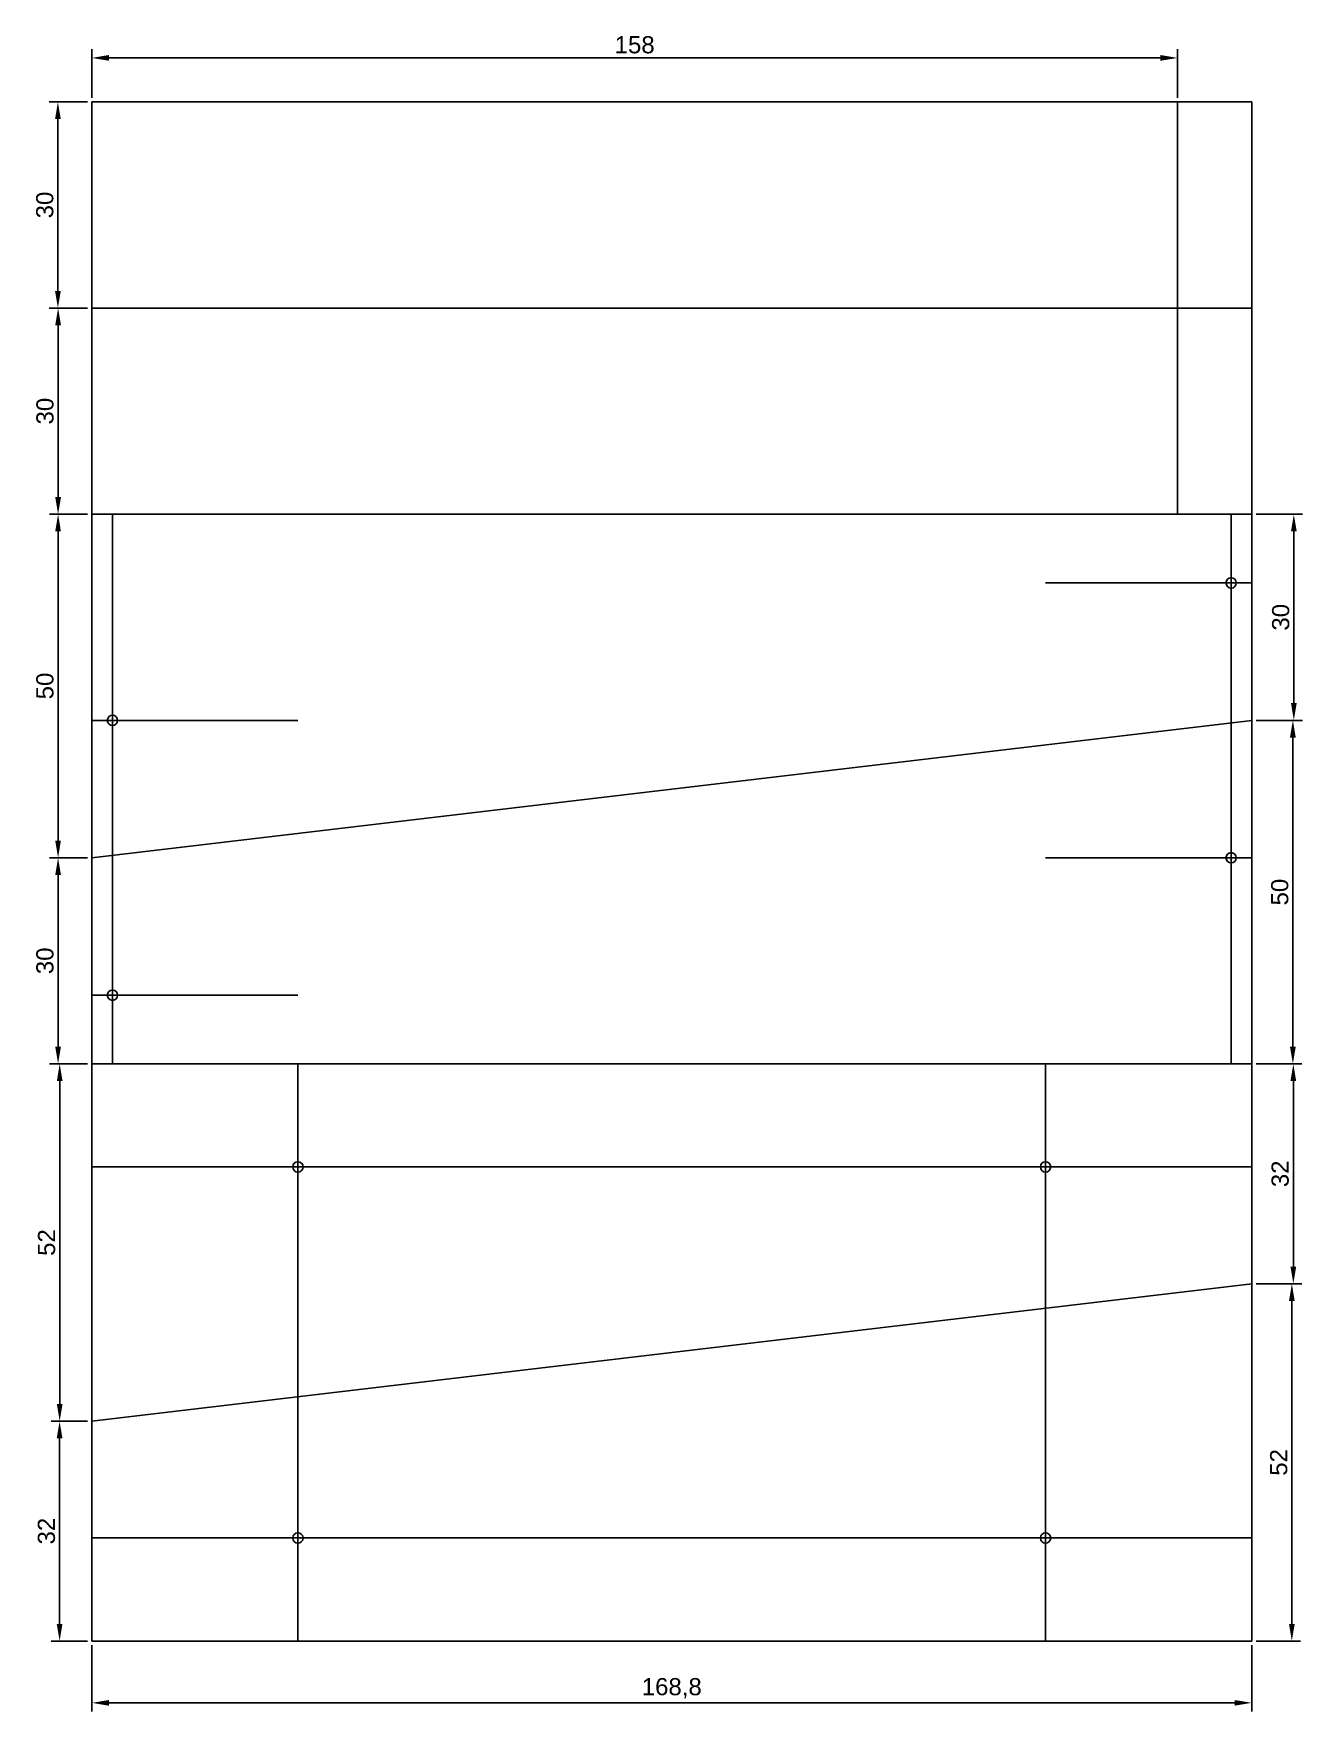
# Model space of a CAD drawing. Header units: millimetres. Extents: x -8 to 176, y -94 to 150.
import ezdxf

# ---------------------------------------------------------------- set-up
doc = ezdxf.new("R2010")
doc.units = ezdxf.units.MM
doc.layers.add('Anno', color=7, linetype='Continuous')
doc.styles.get("Standard").update_dxf_attribs({"font": 'arial.ttf'})
doc.dimstyles.new('ISO-25', dxfattribs={"dimtxt": 2.5, "dimasz": 2.5, "dimexe": 1.25, "dimexo": 0.625, "dimtad": 1, "dimtxsty": 'Standard', "dimcen": 2.5, "dimadec": 0, "dimazin": 0, "dimtfac": 1, "dimtmove": 0, "dimatfit": 3, "dimfxl": 1, "dimarcsym": 0})

# ---------------------------------------------------------------- blocks, each defined once
blk = doc.blocks.new('*D2')
at = {"color": 0, "lineweight": -2, "transparency": 16777216}
for p, q in [((0, 140.62), (0, 147.66)), ((158, 140.62), (158, 147.66)), ((2.5, 146.41), (155.5, 146.41))]:
    blk.add_line(p, q, dxfattribs=at)
at = {"color": 0, "transparency": 16777216}
for points in [[(2.5, 146.83), (2.5, 145.99), (0, 146.41)], [(155.5, 146.83), (155.5, 145.99), (158, 146.41)]]:
    blk.add_solid(points, dxfattribs=at)
at = {"layer": 'Defpoints', "color": 0, "transparency": 16777216}
for p in [(158, 146.41), (0, 140), (158, 140)]:
    blk.add_point(p, dxfattribs=at)
at = {"color": 0, "transparency": 16777216, "insert": (79, 148.31), "char_height": 2.5, "attachment_point": 5}
blk.add_mtext('158', dxfattribs=at)
blk = doc.blocks.new('*D3')
at = {"color": 0, "lineweight": -2, "transparency": 16777216}
for p, q in [((-0.63, 140), (-6.19, 140)), ((-4.94, 137.5), (-4.94, 112.5)), ((-0.63, 110), (-6.19, 110))]:
    blk.add_line(p, q, dxfattribs=at)
at = {"color": 0, "transparency": 16777216}
for points in [[(-5.36, 137.5), (-4.52, 137.5), (-4.94, 140)], [(-5.36, 112.5), (-4.52, 112.5), (-4.94, 110)]]:
    blk.add_solid(points, dxfattribs=at)
at = {"layer": 'Defpoints', "color": 0, "transparency": 16777216}
for p in [(0, 140), (-4.94, 110), (0, 110)]:
    blk.add_point(p, dxfattribs=at)
at = {"color": 0, "transparency": 16777216, "insert": (-6.84, 125), "char_height": 2.5, "attachment_point": 5, "rotation": 90}
blk.add_mtext('30', dxfattribs=at)
blk = doc.blocks.new('*D4')
at = {"color": 0, "lineweight": -2, "transparency": 16777216}
for p, q in [((-0.63, 110), (-6.16, 110)), ((-4.91, 107.5), (-4.91, 82.5)), ((-0.63, 80), (-6.16, 80))]:
    blk.add_line(p, q, dxfattribs=at)
at = {"color": 0, "transparency": 16777216}
for points in [[(-5.33, 107.5), (-4.49, 107.5), (-4.91, 110)], [(-5.33, 82.5), (-4.49, 82.5), (-4.91, 80)]]:
    blk.add_solid(points, dxfattribs=at)
at = {"layer": 'Defpoints', "color": 0, "transparency": 16777216}
for p in [(0, 110), (-4.91, 80), (0, 80)]:
    blk.add_point(p, dxfattribs=at)
at = {"color": 0, "transparency": 16777216, "insert": (-6.81, 95), "char_height": 2.5, "attachment_point": 5, "rotation": 90}
blk.add_mtext('30', dxfattribs=at)
blk = doc.blocks.new('*D5')
at = {"color": 0, "lineweight": -2, "transparency": 16777216}
for p, q in [((-0.63, 80), (-6.16, 80)), ((-4.91, 77.5), (-4.91, 32.5)), ((-0.63, 30), (-6.16, 30))]:
    blk.add_line(p, q, dxfattribs=at)
at = {"color": 0, "transparency": 16777216}
for points in [[(-5.33, 77.5), (-4.5, 77.5), (-4.91, 80)], [(-5.33, 32.5), (-4.5, 32.5), (-4.91, 30)]]:
    blk.add_solid(points, dxfattribs=at)
at = {"layer": 'Defpoints', "color": 0, "transparency": 16777216}
for p in [(0, 80), (-4.91, 30), (0, 30)]:
    blk.add_point(p, dxfattribs=at)
at = {"color": 0, "transparency": 16777216, "insert": (-6.82, 55), "char_height": 2.5, "attachment_point": 5, "rotation": 90}
blk.add_mtext('50', dxfattribs=at)
blk = doc.blocks.new('*D6')
at = {"color": 0, "lineweight": -2, "transparency": 16777216}
for p, q in [((-0.63, 30), (-6.16, 30)), ((-4.91, 27.5), (-4.91, 2.5)), ((-0.63, 0), (-6.16, 0))]:
    blk.add_line(p, q, dxfattribs=at)
at = {"color": 0, "transparency": 16777216}
for points in [[(-5.33, 27.5), (-4.5, 27.5), (-4.91, 30)], [(-5.33, 2.5), (-4.5, 2.5), (-4.91, 0)]]:
    blk.add_solid(points, dxfattribs=at)
at = {"layer": 'Defpoints', "color": 0, "transparency": 16777216}
for p in [(0, 30), (-4.91, 0), (0, 0)]:
    blk.add_point(p, dxfattribs=at)
at = {"color": 0, "transparency": 16777216, "insert": (-6.82, 15), "char_height": 2.5, "attachment_point": 5, "rotation": 90}
blk.add_mtext('30', dxfattribs=at)
blk = doc.blocks.new('*D7')
at = {"color": 0, "lineweight": -2, "transparency": 16777216}
for p, q in [((169.43, 80), (176.18, 80)), ((174.93, 77.5), (174.93, 52.5)), ((169.43, 50), (176.18, 50))]:
    blk.add_line(p, q, dxfattribs=at)
at = {"color": 0, "transparency": 16777216}
for points in [[(174.52, 77.5), (175.35, 77.5), (174.93, 80)], [(174.52, 52.5), (175.35, 52.5), (174.93, 50)]]:
    blk.add_solid(points, dxfattribs=at)
at = {"layer": 'Defpoints', "color": 0, "transparency": 16777216}
for p in [(168.8, 80), (168.8, 50), (174.93, 50)]:
    blk.add_point(p, dxfattribs=at)
at = {"color": 0, "transparency": 16777216, "insert": (173.03, 65), "char_height": 2.5, "attachment_point": 5, "rotation": 90}
blk.add_mtext('30', dxfattribs=at)
blk = doc.blocks.new('*D8')
at = {"color": 0, "lineweight": -2, "transparency": 16777216}
for p, q in [((169.43, 50), (176.04, 50)), ((174.79, 47.5), (174.79, 2.5)), ((169.43, 0), (176.04, 0))]:
    blk.add_line(p, q, dxfattribs=at)
at = {"color": 0, "transparency": 16777216}
for points in [[(174.37, 47.5), (175.21, 47.5), (174.79, 50)], [(174.37, 2.5), (175.21, 2.5), (174.79, 0)]]:
    blk.add_solid(points, dxfattribs=at)
at = {"layer": 'Defpoints', "color": 0, "transparency": 16777216}
for p in [(168.8, 50), (168.8, 0), (174.79, 0)]:
    blk.add_point(p, dxfattribs=at)
at = {"color": 0, "transparency": 16777216, "insert": (172.89, 25), "char_height": 2.5, "attachment_point": 5, "rotation": 90}
blk.add_mtext('50', dxfattribs=at)
blk = doc.blocks.new('*D9')
at = {"layer": 'Anno', "color": 0, "lineweight": -2, "transparency": 16777216}
for p, q in [((-0.62, 0), (-5.93, 0)), ((-4.68, -2.5), (-4.68, -49.5)), ((-0.62, -52), (-5.93, -52))]:
    blk.add_line(p, q, dxfattribs=at)
at = {"layer": 'Anno', "color": 0, "transparency": 16777216}
for points in [[(-5.09, -2.5), (-4.26, -2.5), (-4.68, 0)], [(-5.09, -49.5), (-4.26, -49.5), (-4.68, -52)]]:
    blk.add_solid(points, dxfattribs=at)
at = {"layer": 'Defpoints', "color": 0, "transparency": 16777216}
for p in [(0, 0), (-4.68, -52), (0, -52)]:
    blk.add_point(p, dxfattribs=at)
at = {"layer": 'Anno', "color": 0, "transparency": 16777216, "insert": (-6.58, -26), "char_height": 2.5, "attachment_point": 5, "rotation": 90}
blk.add_mtext('52', dxfattribs=at)
blk = doc.blocks.new('*D10')
at = {"layer": 'Anno', "color": 0, "lineweight": -2, "transparency": 16777216}
for p, q in [((-0.63, -52), (-5.94, -52)), ((-4.69, -54.5), (-4.69, -81.5)), ((-0.63, -84), (-5.94, -84))]:
    blk.add_line(p, q, dxfattribs=at)
at = {"layer": 'Anno', "color": 0, "transparency": 16777216}
for points in [[(-5.11, -54.5), (-4.28, -54.5), (-4.69, -52)], [(-5.11, -81.5), (-4.28, -81.5), (-4.69, -84)]]:
    blk.add_solid(points, dxfattribs=at)
at = {"layer": 'Defpoints', "color": 0, "transparency": 16777216}
for p in [(0, -52), (-4.69, -84), (0, -84)]:
    blk.add_point(p, dxfattribs=at)
at = {"layer": 'Anno', "color": 0, "transparency": 16777216, "insert": (-6.6, -68), "char_height": 2.5, "attachment_point": 5, "rotation": 90}
blk.add_mtext('32', dxfattribs=at)
blk = doc.blocks.new('*D11')
at = {"color": 0, "lineweight": -2, "transparency": 16777216}
for p, q in [((169.43, 0), (176.11, 0)), ((174.86, -2.5), (174.86, -29.5)), ((169.43, -32), (176.11, -32))]:
    blk.add_line(p, q, dxfattribs=at)
at = {"color": 0, "transparency": 16777216}
for points in [[(174.44, -2.5), (175.27, -2.5), (174.86, 0)], [(174.44, -29.5), (175.27, -29.5), (174.86, -32)]]:
    blk.add_solid(points, dxfattribs=at)
at = {"layer": 'Defpoints', "color": 0, "transparency": 16777216}
for p in [(168.8, 0), (168.8, -32), (174.86, -32)]:
    blk.add_point(p, dxfattribs=at)
at = {"color": 0, "transparency": 16777216, "insert": (172.95, -16), "char_height": 2.5, "attachment_point": 5, "rotation": 90}
blk.add_mtext('32', dxfattribs=at)
blk = doc.blocks.new('*D12')
at = {"color": 0, "lineweight": -2, "transparency": 16777216}
for p, q in [((169.43, -32), (175.89, -32)), ((174.64, -34.5), (174.64, -81.5)), ((169.43, -84), (175.89, -84))]:
    blk.add_line(p, q, dxfattribs=at)
at = {"color": 0, "transparency": 16777216}
for points in [[(174.23, -34.5), (175.06, -34.5), (174.64, -32)], [(174.23, -81.5), (175.06, -81.5), (174.64, -84)]]:
    blk.add_solid(points, dxfattribs=at)
at = {"layer": 'Defpoints', "color": 0, "transparency": 16777216}
for p in [(168.8, -32), (168.8, -84), (174.64, -84)]:
    blk.add_point(p, dxfattribs=at)
at = {"color": 0, "transparency": 16777216, "insert": (172.74, -58), "char_height": 2.5, "attachment_point": 5, "rotation": 90}
blk.add_mtext('52', dxfattribs=at)
blk = doc.blocks.new('*D13')
at = {"color": 0, "lineweight": -2, "transparency": 16777216}
for p, q in [((0, -84.62), (0, -94.24)), ((168.8, -84.62), (168.8, -94.24)), ((2.5, -92.99), (166.3, -92.99))]:
    blk.add_line(p, q, dxfattribs=at)
at = {"color": 0, "transparency": 16777216}
for points in [[(2.5, -92.58), (2.5, -93.41), (0, -92.99)], [(166.3, -92.58), (166.3, -93.41), (168.8, -92.99)]]:
    blk.add_solid(points, dxfattribs=at)
at = {"layer": 'Defpoints', "color": 0, "transparency": 16777216}
for p in [(0, -84), (168.8, -84), (168.8, -92.99)]:
    blk.add_point(p, dxfattribs=at)
at = {"color": 0, "transparency": 16777216, "insert": (84.4, -90.87), "char_height": 2.5, "attachment_point": 5}
blk.add_mtext('168,8', dxfattribs=at)

msp = doc.modelspace()

# ---------------------------------------------------------------- linework, layer by layer
for p, q in [((158, 110), (168.8, 110)), ((3, 80), (3, 0)), ((165.8, 80), (165.8, 0)), ((138.8, 70), (168.8, 70)), ((0, 30), (168.8, 50)), ((30, 50), (0, 50)), ((138.8, 30), (168.8, 30)), ((0, 10), (30, 10)), ((30, 0), (30, -84)), ((138.8, 0), (138.8, -84)), ((0, -15), (168.8, -15)), ((0, -52), (168.8, -32)), ((0, -69), (168.8, -69))]:
    msp.add_line(p, q)
for points in [[(0, 110), (158, 110), (158, 140), (0, 140)], [(158, 80), (168.8, 80), (168.8, 140), (158, 140)], [(0, 80), (158, 80), (158, 110), (0, 110)], [(0, 0), (168.8, 0), (168.8, 80), (0, 80)], [(0, 0), (168.8, 0), (168.8, -84), (0, -84)]]:
    msp.add_lwpolyline(points, close=True)
for centre in [(165.8, 70), (3, 50), (165.8, 30), (3, 10), (30, -15), (138.8, -15), (30, -69), (138.8, -69)]:
    msp.add_circle(centre, 0.75)

# ---------------------------------------------------------------- dimensions: what is measured, and where the dimension line sits
for base, p1, p2, picture, middle in [((158, 146.411), (0, 140), (158, 140), '*D2', (79, 148.312)), ((168.8, -92.993), (0, -84), (168.8, -84), '*D13', (84.4, -90.866))]:
    dim = msp.add_linear_dim(base=base, p1=p1, p2=p2, dimstyle='ISO-25')
    dim.commit()
    dim.dimension.update_dxf_attribs({"geometry": picture, "text_midpoint": middle})
for base, p1, p2, picture, middle in [((-4.939, 110), (0, 140), (0, 110), '*D3', (-6.841, 125)), ((-4.91, 80), (0, 110), (0, 80), '*D4', (-6.813, 95)), ((-4.914, 30), (0, 80), (0, 30), '*D5', (-6.816, 55)), ((174.934, 50), (168.8, 80), (168.8, 50), '*D7', (173.032, 65)), ((174.79, 0), (168.8, 50), (168.8, 0), '*D8', (172.888, 25)), ((-4.914, 0), (0, 30), (0, 0), '*D6', (-6.816, 15)), ((174.857, -32), (168.8, 0), (168.8, -32), '*D11', (172.955, -16)), ((174.644, -84), (168.8, -32), (168.8, -84), '*D12', (172.743, -58))]:
    dim = msp.add_linear_dim(base=base, p1=p1, p2=p2, angle=90, dimstyle='ISO-25')
    dim.commit()
    dim.dimension.update_dxf_attribs({"geometry": picture, "text_midpoint": middle})
at = {"layer": 'Anno'}
for base, p1, p2, picture, middle in [((-4.676, -52), (0, 0), (0, -52), '*D9', (-6.578, -26)), ((-4.695, -84), (0, -52), (0, -84), '*D10', (-6.597, -68))]:
    dim = msp.add_linear_dim(base=base, p1=p1, p2=p2, angle=90, dimstyle='ISO-25', dxfattribs=at)
    dim.commit()
    dim.dimension.update_dxf_attribs({"geometry": picture, "text_midpoint": middle})

doc.saveas('drawing.dxf')
